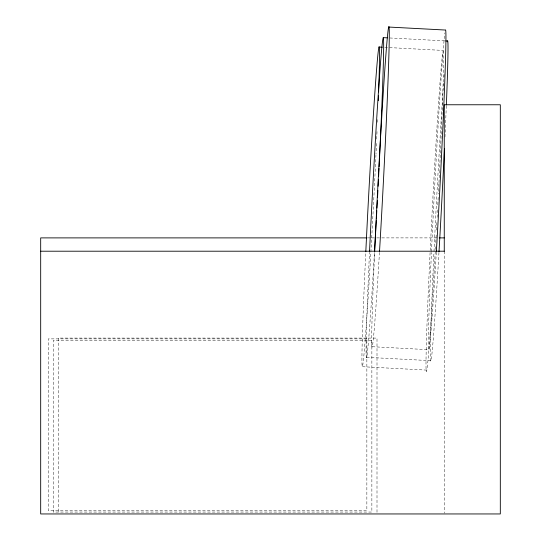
<?xml version="1.0" encoding="UTF-8"?>
<svg xmlns="http://www.w3.org/2000/svg" width="541" height="541" viewBox="0 0 541 541"><rect width="100%" height="100%" fill="white"/><g stroke="black" fill="none" stroke-linecap="round" stroke-linejoin="round"><path stroke-width="0.41" stroke-dasharray="2.71 2.03" d="M367.434 237.891L370.808 237.891M371.653 237.891L375.873 237.891M376.719 237.891L380.938 237.891M381.784 237.891L437.507 237.891M389.811 37.978L444.918 40.893M384.793 47.351L443.126 50.428M372.255 346.72L428.925 349.709M366.636 357.303L430.934 360.691M362.463 366.717L426.626 370.098M444.262 251.207L444.262 513.105M377.003 512.266L377.003 338.084L58.367 338.084L58.367 512.266M436.317 252.18A160.447 2.644 -87 0 1 428.722 350.101A160.447 2.644 -87 0 1 431.434 252.458M431.475 251.599A160.447 2.644 -87 0 1 444.925 32.873M379.464 252.39A160.447 2.644 -87 0 1 372.052 347.112A160.447 2.644 -87 0 1 374.609 252.897M446.318 105.867A160.447 2.644 -87 0 1 444.952 137.414M438.961 252.512A160.447 2.644 -87 0 1 430.731 361.084A160.447 2.644 -87 0 1 433.923 253.039M434.004 251.437A160.447 2.644 -87 0 1 443.606 83.01M444.026 77.133A160.447 2.644 -87 0 1 444.317 73.184M374.419 253.256A160.447 2.644 -87 0 1 366.419 357.689A160.447 2.644 -87 0 1 369.51 252.262M435.525 246.757A160.447 2.644 -87 0 1 426.382 343.312A160.447 2.644 -87 0 1 440.232 79.716A160.447 2.644 -87 0 1 439.583 169.509M439.542 170.341A160.447 2.644 -87 0 1 438.927 182.953M438.879 183.798A160.447 2.644 -87 0 1 438.366 193.989M438.19 197.377A160.447 2.644 -87 0 1 437.716 206.567M437.541 209.922A160.447 2.644 -87 0 1 437.047 219.186M436.864 222.554A160.447 2.644 -87 0 1 436.411 230.926M436.181 235.078A160.447 2.644 -87 0 1 435.769 242.517M377.537 119.575A160.447 2.644 -87 0 1 377.334 124.302M377.016 131.619A160.447 2.644 -87 0 1 376.678 139.165M376.489 143.433A160.447 2.644 -87 0 1 376.009 153.827M375.968 154.692A160.447 2.644 -87 0 1 363.471 359.447A160.447 2.644 -87 0 1 365.763 252.586M366.859 338.882L48.223 338.882L48.223 510.548L366.859 510.548L366.859 338.882M371.87 340.39L53.228 340.39L53.228 512.05L371.87 512.05L371.87 340.39"/><path stroke-width="0.81" d="M366.588 237.891L40.683 237.891L40.683 513.95L500.317 513.95L500.317 104.765L444.262 104.765L444.262 251.396M439.197 237.891L444.262 237.891M40.683 251.207L444.262 251.207M388.749 27.05L445.419 30.039A160.447 2.644 -87 0 1 436.371 251.376M383.129 37.627L387.309 37.85M445.757 40.933L447.427 41.021M378.957 47.047L382.291 47.223M374.649 252.045A160.447 2.644 -87 0 1 388.952 26.658A160.447 2.644 -87 0 1 379.512 251.599M447.245 41.819A160.447 2.644 -87 0 1 446.359 104.981M444.432 148.674A160.447 2.644 -87 0 1 439.008 251.68M369.55 251.389A160.447 2.644 -87 0 1 382.338 42.955A160.447 2.644 -87 0 1 379.099 166.77M379.018 168.461A160.447 2.644 -87 0 1 378.632 176.095M378.463 179.49A160.447 2.644 -87 0 1 378.112 186.266M377.902 190.418A160.447 2.644 -87 0 1 377.55 197.12M377.368 200.488A160.447 2.644 -87 0 1 376.962 208.069M376.827 210.591A160.447 2.644 -87 0 1 376.374 218.956M376.279 220.62A160.447 2.644 -87 0 1 374.521 251.606M365.804 251.768A160.447 2.644 -87 0 1 376.583 69.633A160.447 2.644 -87 0 1 378.619 91.882M378.477 95.804A160.447 2.644 -87 0 1 378.294 100.694"/></g></svg>
